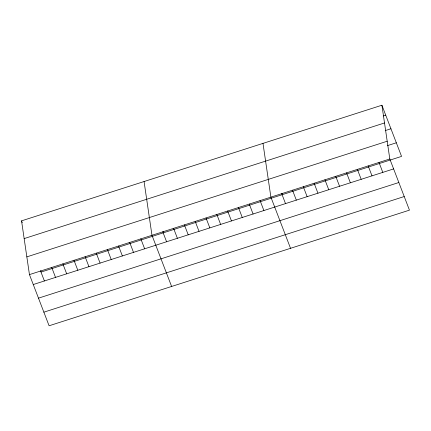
<?xml version="1.0" encoding="UTF-8"?>
<svg xmlns="http://www.w3.org/2000/svg" width="431" height="431" viewBox="0 0 431 431"><rect width="100%" height="100%" fill="white"/><g stroke="black" fill="none" stroke-linecap="round" stroke-linejoin="round"><path stroke-width="0.65" d="M381.909 105.223L389.807 158.98L409.45 210.15L49.091 325.777L29.448 274.606L21.55 220.85L381.909 105.223L401.552 156.394L41.193 272.02L40.719 270.787M383.181 115.966L385.723 115.152M24.158 238.591L384.517 122.959M385.222 130.598L390.949 128.761M26.841 256.871L387.2 141.239M387.426 145.64L396.331 142.785M29.448 274.606L389.807 158.98M33.257 284.541L393.622 168.909M38.483 298.15L398.842 182.518M43.865 312.168L404.224 196.541M378.994 162.449L382.809 172.378M368.187 165.913L371.996 175.848M357.374 169.383L361.189 179.318M346.562 172.853L350.376 182.782M335.754 176.322L339.563 186.251M324.942 179.792L328.756 189.721M314.129 183.261L317.943 193.19M303.322 186.731L307.131 196.66M292.509 190.2L296.323 200.129M282.16 193.314L282.634 194.548M281.696 193.664L285.511 203.599M290.532 248.31L270.889 197.134L262.991 143.378M260.076 200.604L263.891 210.538M249.269 204.073L253.078 214.002M238.456 207.543L242.265 217.472M227.643 211.012L231.458 220.941M216.836 214.482L220.645 224.411M206.023 217.951L209.832 227.88M195.211 221.421L199.025 231.35M184.403 224.885L188.212 234.82M173.591 228.355L177.405 238.289M163.241 231.469L163.715 232.708M162.778 231.824L166.592 241.753M171.613 286.464L151.971 235.294L144.073 181.537M140.829 238.866L144.644 248.8M129.693 242.443L133.502 252.372M118.552 246.015L122.366 255.944M107.416 249.592L111.225 259.521M96.275 253.164L100.089 263.093M85.139 256.736L88.948 266.67M73.997 260.313L77.812 270.242M62.861 263.885L66.676 273.814M51.725 267.462L55.534 277.392M21.55 220.85L22.267 222.714M40.584 271.034L44.398 280.964"/></g></svg>
